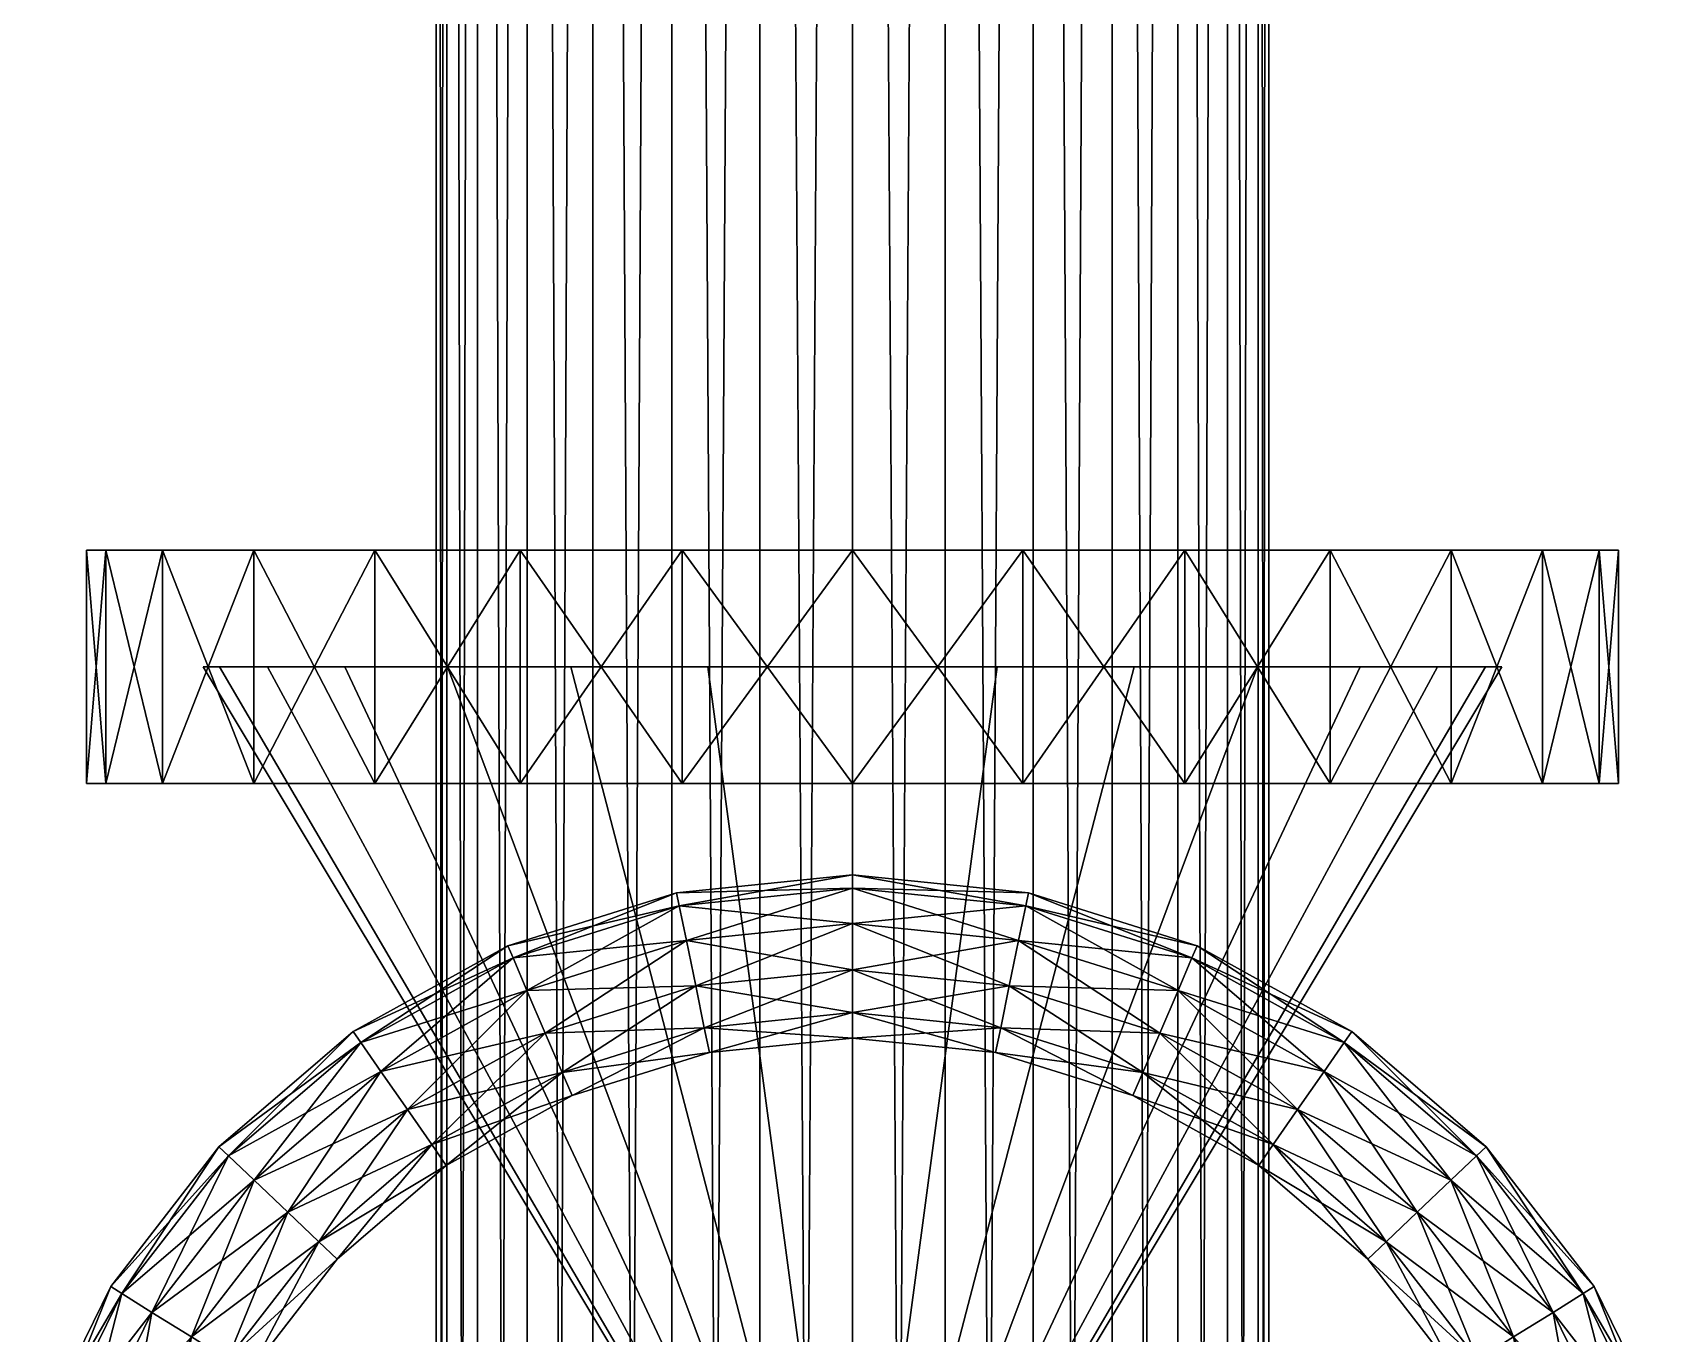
# Model space of a CAD drawing. Header units: millimetres. Extents: x 3500 to 25050, y 1500 to 19500.
# Drawn here: x 12284.3 to 12715.7, y 10109.4 to 10451.7 of the extents above; entities that cross this region are included whole.
import ezdxf

# ---------------------------------------------------------------- set-up
doc = ezdxf.new("R2010")
doc.units = ezdxf.units.MM
for name, color, linetype, true_color in [('3D-PIPE-P-1003', 7, 'Continuous', 0x1fb5a9), ('3D-VALVE', 7, 'Continuous', 0x3a4658), ('3D-VALVE-HANDWHEEL', 7, 'Continuous', 0xd93b3b)]:
    doc.layers.add(name, color=color, linetype=linetype, true_color=true_color)

msp = doc.modelspace()

# ---------------------------------------------------------------- meshes
at = {"layer": '3D-PIPE-P-1003'}
mesh = msp.add_polyface(dxfattribs=at)
corners = [(12609.55, 12000, 600), (12609.55, 8000, 600), (12606.8, 12000, 575.62), (12606.8, 8000, 575.62), (12598.7, 12000, 552.47), (12598.7, 8000, 552.47), (12585.65, 12000, 531.7), (12585.65, 8000, 531.7), (12568.3, 12000, 514.35), (12568.3, 8000, 514.35), (12547.53, 12000, 501.3), (12547.53, 8000, 501.3), (12524.38, 12000, 493.2), (12524.38, 8000, 493.2), (12500, 12000, 490.45), (12500, 8000, 490.45), (12475.62, 12000, 493.2), (12475.62, 8000, 493.2), (12452.47, 12000, 501.3), (12452.47, 8000, 501.3), (12431.7, 12000, 514.35), (12431.7, 8000, 514.35), (12414.35, 12000, 531.7), (12414.35, 8000, 531.7), (12401.3, 12000, 552.47), (12401.3, 8000, 552.47), (12393.2, 12000, 575.62), (12393.2, 8000, 575.62), (12390.45, 12000, 600), (12390.45, 8000, 600), (12393.2, 12000, 624.38), (12393.2, 8000, 624.38), (12401.3, 12000, 647.53), (12401.3, 8000, 647.53), (12414.35, 12000, 668.3), (12414.35, 8000, 668.3), (12431.7, 12000, 685.65), (12431.7, 8000, 685.65), (12452.47, 12000, 698.7), (12452.47, 8000, 698.7), (12475.62, 12000, 706.8), (12475.62, 8000, 706.8), (12500, 12000, 709.55), (12500, 8000, 709.55), (12524.38, 12000, 706.8), (12524.38, 8000, 706.8), (12547.53, 12000, 698.7), (12547.53, 8000, 698.7), (12568.3, 12000, 685.65), (12568.3, 8000, 685.65), (12585.65, 12000, 668.3), (12585.65, 8000, 668.3), (12598.7, 12000, 647.53), (12598.7, 8000, 647.53), (12606.8, 12000, 624.38), (12606.8, 8000, 624.38)]
mesh.append_faces([[corners[k] for k in face] for face in [(0, 1, 2), (1, 3, 2), (2, 3, 4), (3, 5, 4), (4, 5, 6), (5, 7, 6), (6, 7, 8), (7, 9, 8), (8, 9, 10), (9, 11, 10), (10, 11, 12), (11, 13, 12), (12, 13, 14), (13, 15, 14), (14, 15, 16), (15, 17, 16), (16, 17, 18), (17, 19, 18), (18, 19, 20), (19, 21, 20), (20, 21, 22), (21, 23, 22), (22, 23, 24), (23, 25, 24), (24, 25, 26), (25, 27, 26), (26, 27, 28), (27, 29, 28), (28, 29, 30), (29, 31, 30), (30, 31, 32), (31, 33, 32), (32, 33, 34), (33, 35, 34), (34, 35, 36), (35, 37, 36), (36, 37, 38), (37, 39, 38), (38, 39, 40), (39, 41, 40), (40, 41, 42), (41, 43, 42), (42, 43, 44), (43, 45, 44), (44, 45, 46), (45, 47, 46), (46, 47, 48), (47, 49, 48), (48, 49, 50), (49, 51, 50), (50, 51, 52), (51, 53, 52), (52, 53, 54), (53, 55, 54), (54, 55, 0), (55, 1, 0), (2, 4, 0), (4, 6, 0), (0, 6, 54), (54, 6, 52), (52, 6, 50), (50, 6, 48), (48, 6, 46), (46, 6, 44), (44, 6, 42), (42, 6, 40), (40, 6, 38), (38, 6, 36), (36, 6, 34), (34, 6, 32), (32, 6, 30), (30, 6, 28), (28, 6, 26), (26, 6, 24), (6, 8, 24), (8, 10, 24), (10, 12, 24), (12, 14, 24), (14, 16, 24), (16, 18, 24), (18, 20, 24), (22, 24, 20), (55, 53, 1), (53, 51, 1), (1, 51, 3), (3, 51, 5), (5, 51, 7), (7, 51, 9), (9, 51, 11), (11, 51, 13), (13, 51, 15), (15, 51, 17), (17, 51, 19), (19, 51, 21), (21, 51, 23), (23, 51, 25), (25, 51, 27), (27, 51, 29), (29, 51, 31), (31, 51, 33), (51, 49, 33), (49, 47, 33), (47, 45, 33), (45, 43, 33), (43, 41, 33), (41, 39, 33), (39, 37, 33), (35, 33, 37)]])
at = {"layer": '3D-VALVE'}
mesh = msp.add_polyface(dxfattribs=at)
corners = [(12461.97, 10284.83, 766.61), (12574.15, 10284.83, 446.03), (12425.85, 10284.83, 753.97), (12393.45, 10284.83, 733.61), (12366.39, 10284.83, 706.55), (12346.03, 10284.83, 674.15), (12333.39, 10284.83, 638.03), (12329.1, 10284.83, 600), (12333.39, 10284.83, 561.97), (12346.03, 10284.83, 525.85), (12366.39, 10284.83, 493.45), (12538.03, 10284.83, 433.39), (12500, 10284.83, 429.1), (12461.97, 10284.83, 433.39), (12393.45, 10284.83, 466.39), (12425.85, 10284.83, 446.03), (12500, 10315.5, 398.43), (12500, 10254.16, 398.43), (12455.15, 10315.5, 403.48), (12455.15, 10254.16, 403.48), (12412.54, 10315.5, 418.39), (12412.54, 10254.16, 418.39), (12374.32, 10315.5, 442.4), (12374.32, 10254.16, 442.4), (12342.4, 10315.5, 474.32), (12342.4, 10254.16, 474.32), (12318.39, 10315.5, 512.54), (12318.39, 10254.16, 512.54), (12303.48, 10315.5, 555.15), (12303.48, 10254.16, 555.15), (12298.43, 10315.5, 600), (12298.43, 10254.16, 600), (12303.48, 10315.5, 644.85), (12303.48, 10254.16, 644.85), (12318.39, 10315.5, 687.46), (12318.39, 10254.16, 687.46), (12342.4, 10315.5, 725.68), (12342.4, 10254.16, 725.68), (12374.32, 10315.5, 757.6), (12374.32, 10254.16, 757.6), (12412.54, 10315.5, 781.61), (12412.54, 10254.16, 781.61), (12455.15, 10315.5, 796.52), (12455.15, 10254.16, 796.52), (12500, 10315.5, 801.57), (12500, 10254.16, 801.57), (12625.68, 10315.5, 442.4), (12587.46, 10315.5, 418.39), (12544.85, 10315.5, 403.48), (12625.68, 10254.16, 757.6), (12587.46, 10254.16, 781.61), (12544.85, 10254.16, 796.52)]
mesh.append_faces([[corners[k] for k in face] for face in [(0, 1, 2), (2, 1, 3), (3, 1, 4), (4, 1, 5), (5, 1, 6), (6, 1, 7), (7, 1, 8), (8, 1, 9), (9, 1, 10), (1, 11, 10), (11, 12, 10), (12, 13, 10), (10, 13, 14), (15, 14, 13), (16, 17, 18), (17, 19, 18), (18, 19, 20), (19, 21, 20), (20, 21, 22), (21, 23, 22), (22, 23, 24), (23, 25, 24), (24, 25, 26), (25, 27, 26), (26, 27, 28), (27, 29, 28), (28, 29, 30), (29, 31, 30), (30, 31, 32), (31, 33, 32), (32, 33, 34), (33, 35, 34), (34, 35, 36), (35, 37, 36), (36, 37, 38), (37, 39, 38), (38, 39, 40), (39, 41, 40), (40, 41, 42), (41, 43, 42), (42, 43, 44), (43, 45, 44), (40, 46, 38), (38, 46, 36), (36, 46, 34), (34, 46, 32), (32, 46, 30), (30, 46, 28), (28, 46, 26), (26, 46, 24), (47, 48, 24), (48, 16, 24), (16, 18, 24), (18, 20, 24), (22, 24, 20), (33, 49, 35), (35, 49, 37), (50, 51, 37), (51, 45, 37), (45, 43, 37), (43, 41, 37), (39, 37, 41)]])
mesh = msp.add_polyface(dxfattribs=at)
corners = [(12670.9, 10284.83, 600), (12666.61, 10284.83, 561.97), (12666.61, 10284.83, 638.03), (12653.97, 10284.83, 674.15), (12653.97, 10284.83, 525.85), (12633.61, 10284.83, 706.55), (12606.55, 10284.83, 733.61), (12633.61, 10284.83, 493.45), (12606.55, 10284.83, 466.39), (12574.15, 10284.83, 446.03), (12574.15, 10284.83, 753.97), (12538.03, 10284.83, 766.61), (12500, 10284.83, 770.9), (12461.97, 10284.83, 766.61), (12701.57, 10315.5, 600), (12701.57, 10254.16, 600), (12696.52, 10315.5, 555.15), (12696.52, 10254.16, 555.15), (12681.61, 10315.5, 512.54), (12681.61, 10254.16, 512.54), (12657.6, 10315.5, 474.32), (12657.6, 10254.16, 474.32), (12625.68, 10315.5, 442.4), (12625.68, 10254.16, 442.4), (12587.46, 10315.5, 418.39), (12587.46, 10254.16, 418.39), (12544.85, 10315.5, 403.48), (12544.85, 10254.16, 403.48), (12500, 10315.5, 398.43), (12500, 10254.16, 398.43), (12500, 10315.5, 801.57), (12500, 10254.16, 801.57), (12544.85, 10315.5, 796.52), (12544.85, 10254.16, 796.52), (12587.46, 10315.5, 781.61), (12587.46, 10254.16, 781.61), (12625.68, 10315.5, 757.6), (12625.68, 10254.16, 757.6), (12657.6, 10315.5, 725.68), (12657.6, 10254.16, 725.68), (12681.61, 10315.5, 687.46), (12681.61, 10254.16, 687.46), (12696.52, 10315.5, 644.85), (12696.52, 10254.16, 644.85), (12455.15, 10315.5, 796.52), (12412.54, 10315.5, 781.61), (12342.4, 10315.5, 474.32), (12455.15, 10254.16, 403.48), (12412.54, 10254.16, 418.39), (12342.4, 10254.16, 725.68)]
mesh.append_faces([[corners[k] for k in face] for face in [(0, 1, 2), (2, 1, 3), (1, 4, 3), (3, 4, 5), (5, 4, 6), (4, 7, 6), (7, 8, 6), (8, 9, 6), (6, 9, 10), (10, 9, 11), (11, 9, 12), (12, 9, 13), (14, 15, 16), (15, 17, 16), (16, 17, 18), (17, 19, 18), (18, 19, 20), (19, 21, 20), (20, 21, 22), (21, 23, 22), (22, 23, 24), (23, 25, 24), (24, 25, 26), (25, 27, 26), (26, 27, 28), (27, 29, 28), (30, 31, 32), (31, 33, 32), (32, 33, 34), (33, 35, 34), (34, 35, 36), (35, 37, 36), (36, 37, 38), (37, 39, 38), (38, 39, 40), (39, 41, 40), (40, 41, 42), (41, 43, 42), (42, 43, 14), (43, 15, 14), (20, 22, 18), (18, 22, 16), (16, 22, 14), (14, 22, 42), (42, 22, 40), (40, 22, 38), (38, 22, 36), (36, 22, 34), (34, 22, 32), (32, 22, 30), (30, 22, 44), (44, 22, 45), (22, 24, 46), (17, 37, 19), (19, 37, 21), (21, 37, 23), (23, 37, 25), (25, 37, 27), (27, 37, 29), (29, 37, 47), (47, 37, 48), (37, 35, 49)]])
mesh = msp.add_polyface(dxfattribs=at)
corners = [(12500, 10000, 600), (12329.1, 10284.83, 600), (12333.39, 10284.83, 561.97), (12346.03, 10284.83, 525.85), (12366.39, 10284.83, 493.45), (12393.45, 10284.83, 466.39), (12425.85, 10284.83, 446.03), (12461.97, 10284.83, 433.39), (12500, 10284.83, 429.1), (12500, 10284.83, 770.9), (12461.97, 10284.83, 766.61), (12425.85, 10284.83, 753.97), (12393.45, 10284.83, 733.61), (12366.39, 10284.83, 706.55), (12346.03, 10284.83, 674.15), (12333.39, 10284.83, 638.03), (12412.54, 10254.16, 418.39), (12625.68, 10254.16, 757.6), (12374.32, 10254.16, 442.4), (12342.4, 10254.16, 474.32), (12318.39, 10254.16, 512.54), (12303.48, 10254.16, 555.15), (12298.43, 10254.16, 600), (12303.48, 10254.16, 644.85), (12500, 10065.73, 479.49), (12500, 9934.27, 479.49), (12473.19, 10065.73, 482.52), (12473.19, 9934.27, 482.52), (12447.71, 10065.73, 491.43), (12447.71, 9934.27, 491.43), (12424.87, 10065.73, 505.79), (12424.87, 9934.27, 505.79), (12405.79, 10065.73, 524.87), (12405.79, 9934.27, 524.87), (12391.43, 10065.73, 547.71), (12391.43, 9934.27, 547.71), (12382.52, 10065.73, 573.19), (12382.52, 9934.27, 573.19), (12379.5, 10065.73, 600), (12379.5, 9934.27, 600), (12382.52, 10065.73, 626.81), (12382.52, 9934.27, 626.81), (12391.43, 10065.73, 652.29), (12391.43, 9934.27, 652.29), (12405.79, 10065.73, 675.13), (12405.79, 9934.27, 675.13), (12424.87, 10065.73, 694.21), (12424.87, 9934.27, 694.21), (12447.71, 10065.73, 708.57), (12447.71, 9934.27, 708.57), (12473.19, 10065.73, 717.48), (12473.19, 9934.27, 717.48), (12500, 10065.73, 720.51), (12526.81, 10065.73, 482.52), (12471.52, 10000, 600), (12471.52, 10000, 1103.93), (12473.69, 10010.9, 600), (12473.69, 10010.9, 1103.93), (12479.86, 10020.14, 600), (12479.86, 10020.14, 1103.93), (12489.1, 10026.31, 600), (12489.1, 10026.31, 1103.93), (12500, 10028.48, 600), (12510.9, 10026.31, 600), (12473.69, 9989.1, 600), (12473.69, 9989.1, 1103.93), (12500, 10028.48, 1103.93)]
mesh.append_faces([[corners[k] for k in face] for face in [(0, 1, 2), (0, 2, 3), (0, 3, 4), (0, 4, 5), (0, 5, 6), (0, 6, 7), (0, 7, 8), (0, 9, 10), (0, 10, 11), (0, 11, 12), (0, 12, 13), (0, 13, 14), (0, 14, 15), (0, 15, 1), (16, 17, 18), (18, 17, 19), (19, 17, 20), (20, 17, 21), (21, 17, 22), (22, 17, 23), (24, 25, 26), (26, 27, 28), (28, 29, 30), (30, 31, 32), (32, 33, 34), (34, 35, 36), (36, 37, 38), (38, 39, 40), (40, 41, 42), (42, 43, 44), (44, 45, 46), (46, 47, 48), (48, 49, 50), (50, 51, 52), (50, 53, 48), (48, 53, 46), (46, 53, 44), (44, 53, 42), (42, 53, 40), (40, 53, 38), (38, 53, 36), (36, 53, 34), (34, 53, 32), (32, 53, 30), (30, 53, 28), (53, 24, 28), (26, 28, 24), (54, 55, 56), (55, 57, 56), (56, 57, 58), (57, 59, 58), (58, 59, 60), (59, 61, 60), (60, 61, 62), (60, 63, 58), (58, 63, 56), (56, 63, 54), (54, 63, 64), (57, 65, 59), (59, 65, 61), (61, 65, 66)]])
mesh = msp.add_polyface(dxfattribs=at)
corners = [(12500, 10000, 600), (12500, 10284.83, 429.1), (12538.03, 10284.83, 433.39), (12574.15, 10284.83, 446.03), (12606.55, 10284.83, 466.39), (12633.61, 10284.83, 493.45), (12653.97, 10284.83, 525.85), (12666.61, 10284.83, 561.97), (12670.9, 10284.83, 600), (12666.61, 10284.83, 638.03), (12653.97, 10284.83, 674.15), (12633.61, 10284.83, 706.55), (12606.55, 10284.83, 733.61), (12574.15, 10284.83, 753.97), (12538.03, 10284.83, 766.61), (12500, 10284.83, 770.9), (12657.6, 10254.16, 725.68), (12625.68, 10254.16, 757.6), (12681.61, 10254.16, 687.46), (12696.52, 10254.16, 644.85), (12701.57, 10254.16, 600), (12696.52, 10254.16, 555.15), (12620.5, 10065.73, 600), (12620.5, 9934.27, 600), (12617.48, 10065.73, 573.19), (12617.48, 9934.27, 573.19), (12608.57, 10065.73, 547.71), (12608.57, 9934.27, 547.71), (12594.21, 10065.73, 524.87), (12594.21, 9934.27, 524.87), (12575.13, 10065.73, 505.79), (12575.13, 9934.27, 505.79), (12552.29, 10065.73, 491.43), (12552.29, 9934.27, 491.43), (12526.81, 10065.73, 482.52), (12526.81, 9934.27, 482.52), (12500, 10065.73, 479.49), (12500, 10065.73, 720.51), (12500, 9934.27, 720.51), (12526.81, 10065.73, 717.48), (12526.81, 9934.27, 717.48), (12552.29, 10065.73, 708.57), (12552.29, 9934.27, 708.57), (12575.13, 10065.73, 694.21), (12575.13, 9934.27, 694.21), (12594.21, 10065.73, 675.13), (12594.21, 9934.27, 675.13), (12608.57, 10065.73, 652.29), (12608.57, 9934.27, 652.29), (12617.48, 10065.73, 626.81), (12617.48, 9934.27, 626.81), (12473.19, 10065.73, 717.48), (12500, 10028.48, 600), (12500, 10028.48, 1103.93), (12510.9, 10026.31, 600), (12510.9, 10026.31, 1103.93), (12520.14, 10020.14, 600), (12520.14, 10020.14, 1103.93), (12526.31, 10010.9, 600), (12526.31, 10010.9, 1103.93), (12528.48, 10000, 600), (12528.48, 10000, 1103.93), (12489.1, 10026.31, 1103.93), (12489.1, 10026.31, 600), (12520.14, 9979.86, 600), (12526.31, 9989.1, 600), (12473.69, 9989.1, 1103.93)]
mesh.append_faces([[corners[k] for k in face] for face in [(0, 1, 2), (0, 2, 3), (0, 3, 4), (0, 4, 5), (0, 5, 6), (0, 6, 7), (0, 7, 8), (0, 8, 9), (0, 9, 10), (0, 10, 11), (0, 11, 12), (0, 12, 13), (0, 13, 14), (0, 14, 15), (16, 17, 18), (18, 17, 19), (19, 17, 20), (20, 17, 21), (22, 23, 24), (24, 25, 26), (26, 27, 28), (28, 29, 30), (30, 31, 32), (32, 33, 34), (34, 35, 36), (37, 38, 39), (39, 40, 41), (41, 42, 43), (43, 44, 45), (45, 46, 47), (47, 48, 49), (49, 50, 22), (22, 24, 49), (49, 24, 47), (47, 24, 45), (45, 24, 43), (43, 24, 41), (41, 24, 39), (24, 26, 39), (26, 28, 39), (28, 30, 39), (30, 32, 39), (32, 34, 39), (39, 34, 37), (37, 34, 51), (52, 53, 54), (53, 55, 54), (54, 55, 56), (55, 57, 56), (56, 57, 58), (57, 59, 58), (58, 59, 60), (59, 61, 60), (62, 53, 52), (52, 54, 63), (54, 56, 64), (65, 56, 60), (58, 60, 56), (53, 66, 55), (55, 66, 57), (57, 66, 59)]])
at = {"layer": '3D-VALVE-HANDWHEEL'}
mesh = msp.add_polyface(dxfattribs=at)
corners = [(12409.28, 10211.41, 1103.93), (12454.39, 10221.94, 1115.78), (12453.69, 10225.35, 1103.93), (12410.65, 10208.21, 1115.78), (12456.27, 10212.8, 1123.86), (12414.33, 10199.64, 1123.86), (12458.73, 10200.83, 1125.62), (12419.15, 10188.41, 1125.62), (12460.99, 10189.83, 1120.49), (12423.58, 10178.09, 1120.49), (12462.33, 10183.29, 1110.1), (12426.21, 10171.96, 1110.1), (12462.33, 10183.29, 1097.76), (12426.21, 10171.96, 1097.76), (12460.99, 10189.83, 1087.37), (12423.58, 10178.09, 1087.37), (12458.73, 10200.83, 1082.24), (12419.15, 10188.41, 1082.24), (12456.27, 10212.8, 1084), (12414.33, 10199.64, 1084), (12454.39, 10221.94, 1092.08), (12410.65, 10208.21, 1092.08), (12500, 10226.58, 1115.78), (12500, 10230.05, 1103.93), (12500, 10217.25, 1123.86), (12500, 10205.03, 1125.62), (12500, 10193.8, 1120.49), (12500, 10187.12, 1110.1), (12500, 10187.12, 1097.76), (12500, 10193.8, 1087.37), (12500, 10205.03, 1082.24), (12500, 10217.25, 1084), (12500, 10226.58, 1092.08)]
mesh.append_faces([[corners[k] for k in face] for face in [(0, 1, 2), (0, 3, 1), (3, 4, 1), (3, 5, 4), (5, 6, 4), (5, 7, 6), (7, 8, 6), (7, 9, 8), (9, 10, 8), (9, 11, 10), (11, 12, 10), (11, 13, 12), (13, 14, 12), (13, 15, 14), (15, 16, 14), (15, 17, 16), (17, 18, 16), (17, 19, 18), (19, 20, 18), (19, 21, 20), (21, 2, 20), (2, 22, 23), (2, 1, 22), (1, 24, 22), (1, 4, 24), (4, 25, 24), (4, 6, 25), (6, 26, 25), (6, 8, 26), (8, 27, 26), (8, 10, 27), (10, 28, 27), (10, 12, 28), (12, 29, 28), (12, 14, 29), (14, 30, 29), (14, 16, 30), (16, 31, 30), (16, 18, 31), (18, 32, 31), (18, 20, 32), (20, 23, 32), (20, 2, 23)]])
mesh = msp.add_polyface(dxfattribs=at)
corners = [(12500, 10230.05, 1103.93), (12545.61, 10221.94, 1115.78), (12546.31, 10225.35, 1103.93), (12500, 10226.58, 1115.78), (12543.73, 10212.8, 1123.86), (12500, 10217.25, 1123.86), (12541.27, 10200.83, 1125.62), (12500, 10205.03, 1125.62), (12539.01, 10189.83, 1120.49), (12500, 10193.8, 1120.49), (12537.67, 10183.29, 1110.1), (12500, 10187.12, 1110.1), (12537.67, 10183.29, 1097.76), (12500, 10187.12, 1097.76), (12539.01, 10189.83, 1087.37), (12500, 10193.8, 1087.37), (12541.27, 10200.83, 1082.24), (12500, 10205.03, 1082.24), (12543.73, 10212.8, 1084), (12500, 10217.25, 1084), (12545.61, 10221.94, 1092.08), (12500, 10226.58, 1092.08), (12589.35, 10208.21, 1115.78), (12585.67, 10199.64, 1123.86), (12580.85, 10188.41, 1125.62), (12576.42, 10178.09, 1120.49), (12573.79, 10171.96, 1110.1), (12573.79, 10171.96, 1097.76), (12576.42, 10178.09, 1087.37), (12580.85, 10188.41, 1082.24), (12585.67, 10199.64, 1084), (12589.35, 10208.21, 1092.08), (12590.72, 10211.41, 1103.93)]
mesh.append_faces([[corners[k] for k in face] for face in [(0, 1, 2), (0, 3, 1), (3, 4, 1), (3, 5, 4), (5, 6, 4), (5, 7, 6), (7, 8, 6), (7, 9, 8), (9, 10, 8), (9, 11, 10), (11, 12, 10), (11, 13, 12), (13, 14, 12), (13, 15, 14), (15, 16, 14), (15, 17, 16), (17, 18, 16), (17, 19, 18), (19, 20, 18), (19, 21, 20), (21, 2, 20), (21, 0, 2), (2, 1, 22), (1, 23, 22), (1, 4, 23), (4, 24, 23), (4, 6, 24), (6, 25, 24), (6, 8, 25), (8, 26, 25), (8, 10, 26), (10, 27, 26), (10, 12, 27), (12, 28, 27), (12, 14, 28), (14, 29, 28), (14, 16, 29), (16, 30, 29), (16, 18, 30), (18, 31, 30), (18, 20, 31), (20, 32, 31), (20, 2, 32)]])
mesh = msp.add_polyface(dxfattribs=at)
corners = [(12304.77, 10121.69, 1103.93), (12335.78, 10156.1, 1115.78), (12333.26, 10158.5, 1103.93), (12307.72, 10119.85, 1092.08), (12335.78, 10156.1, 1092.08), (12370.56, 10185.97, 1115.78), (12368.58, 10188.82, 1103.93), (12375.89, 10178.31, 1123.86), (12342.54, 10149.68, 1123.86), (12382.88, 10168.28, 1125.62), (12351.4, 10141.26, 1125.62), (12389.29, 10159.06, 1120.49), (12359.54, 10133.52, 1120.49), (12393.1, 10153.58, 1110.1), (12364.38, 10128.92, 1110.1), (12393.1, 10153.58, 1097.76), (12364.38, 10128.92, 1097.76), (12389.29, 10159.06, 1087.37), (12359.54, 10133.52, 1087.37), (12382.88, 10168.28, 1082.24), (12351.4, 10141.26, 1082.24), (12375.89, 10178.31, 1084), (12342.54, 10149.68, 1084), (12370.56, 10185.97, 1092.08), (12410.65, 10208.21, 1115.78), (12409.28, 10211.41, 1103.93), (12414.33, 10199.64, 1123.86), (12419.15, 10188.41, 1125.62), (12423.58, 10178.09, 1120.49), (12426.21, 10171.96, 1110.1), (12426.21, 10171.96, 1097.76), (12423.58, 10178.09, 1087.37), (12419.15, 10188.41, 1082.24), (12414.33, 10199.64, 1084), (12410.65, 10208.21, 1092.08), (12453.69, 10225.35, 1103.93)]
mesh.append_faces([[corners[k] for k in face] for face in [(0, 1, 2), (3, 2, 4), (2, 5, 6), (2, 1, 5), (1, 7, 5), (1, 8, 7), (8, 9, 7), (8, 10, 9), (10, 11, 9), (12, 13, 11), (14, 15, 13), (16, 17, 15), (18, 19, 17), (18, 20, 19), (20, 21, 19), (20, 22, 21), (22, 23, 21), (22, 4, 23), (4, 6, 23), (4, 2, 6), (6, 24, 25), (6, 5, 24), (5, 26, 24), (5, 7, 26), (7, 27, 26), (7, 9, 27), (9, 28, 27), (9, 11, 28), (11, 29, 28), (11, 13, 29), (13, 30, 29), (13, 15, 30), (15, 31, 30), (15, 17, 31), (17, 32, 31), (17, 19, 32), (19, 33, 32), (19, 21, 33), (21, 34, 33), (21, 23, 34), (23, 25, 34), (23, 6, 25), (34, 25, 35)]])
mesh = msp.add_polyface(dxfattribs=at)
corners = [(12546.31, 10225.35, 1103.93), (12589.35, 10208.21, 1115.78), (12590.72, 10211.41, 1103.93), (12629.44, 10185.97, 1115.78), (12631.42, 10188.82, 1103.93), (12624.11, 10178.31, 1123.86), (12585.67, 10199.64, 1123.86), (12617.12, 10168.28, 1125.62), (12580.85, 10188.41, 1125.62), (12610.71, 10159.06, 1120.49), (12576.42, 10178.09, 1120.49), (12606.9, 10153.58, 1110.1), (12573.79, 10171.96, 1110.1), (12606.9, 10153.58, 1097.76), (12573.79, 10171.96, 1097.76), (12610.71, 10159.06, 1087.37), (12576.42, 10178.09, 1087.37), (12617.12, 10168.28, 1082.24), (12580.85, 10188.41, 1082.24), (12624.11, 10178.31, 1084), (12585.67, 10199.64, 1084), (12629.44, 10185.97, 1092.08), (12589.35, 10208.21, 1092.08), (12664.22, 10156.1, 1115.78), (12666.74, 10158.5, 1103.93), (12657.46, 10149.68, 1123.86), (12648.6, 10141.26, 1125.62), (12640.46, 10133.52, 1120.49), (12635.62, 10128.92, 1110.1), (12635.62, 10128.92, 1097.76), (12640.46, 10133.52, 1087.37), (12648.6, 10141.26, 1082.24), (12657.46, 10149.68, 1084), (12664.22, 10156.1, 1092.08), (12692.28, 10119.85, 1115.78), (12695.23, 10121.69, 1103.93)]
mesh.append_faces([[corners[k] for k in face] for face in [(0, 1, 2), (2, 3, 4), (2, 1, 3), (1, 5, 3), (1, 6, 5), (6, 7, 5), (6, 8, 7), (8, 9, 7), (8, 10, 9), (10, 11, 9), (10, 12, 11), (12, 13, 11), (12, 14, 13), (14, 15, 13), (14, 16, 15), (16, 17, 15), (16, 18, 17), (18, 19, 17), (18, 20, 19), (20, 21, 19), (20, 22, 21), (22, 4, 21), (22, 2, 4), (4, 23, 24), (4, 3, 23), (3, 25, 23), (3, 5, 25), (5, 26, 25), (5, 7, 26), (7, 27, 26), (7, 9, 27), (9, 11, 28), (11, 13, 29), (13, 15, 30), (15, 17, 31), (17, 32, 31), (17, 19, 32), (19, 33, 32), (19, 21, 33), (21, 24, 33), (21, 4, 24), (24, 23, 34), (33, 24, 35)]])
mesh = msp.add_polyface(dxfattribs=at)
corners = [(12284.27, 10079.9, 1103.93), (12307.72, 10119.85, 1115.78), (12304.77, 10121.69, 1103.93), (12287.53, 10078.69, 1115.78), (12315.63, 10114.92, 1123.86), (12296.28, 10075.45, 1123.86), (12326, 10108.45, 1125.62), (12307.74, 10071.21, 1125.62), (12335.54, 10102.51, 1120.49), (12318.27, 10067.31, 1120.49), (12341.2, 10098.98, 1110.1), (12324.53, 10064.99, 1110.1), (12341.2, 10098.98, 1097.76), (12324.53, 10064.99, 1097.76), (12335.54, 10102.51, 1087.37), (12318.27, 10067.31, 1087.37), (12326, 10108.45, 1082.24), (12307.74, 10071.21, 1082.24), (12315.63, 10114.92, 1084), (12296.28, 10075.45, 1084), (12307.72, 10119.85, 1092.08), (12287.53, 10078.69, 1092.08), (12335.78, 10156.1, 1115.78), (12342.54, 10149.68, 1123.86), (12351.4, 10141.26, 1125.62), (12359.54, 10133.52, 1120.49), (12364.38, 10128.92, 1110.1), (12364.38, 10128.92, 1097.76), (12359.54, 10133.52, 1087.37), (12351.4, 10141.26, 1082.24), (12342.54, 10149.68, 1084), (12335.78, 10156.1, 1092.08), (12333.26, 10158.5, 1103.93), (12389.29, 10159.06, 1120.49), (12393.1, 10153.58, 1110.1), (12393.1, 10153.58, 1097.76), (12389.29, 10159.06, 1087.37)]
mesh.append_faces([[corners[k] for k in face] for face in [(0, 1, 2), (0, 3, 1), (3, 4, 1), (3, 5, 4), (5, 6, 4), (5, 7, 6), (7, 8, 6), (7, 9, 8), (9, 10, 8), (11, 12, 10), (13, 14, 12), (15, 16, 14), (15, 17, 16), (17, 18, 16), (17, 19, 18), (19, 20, 18), (19, 21, 20), (21, 2, 20), (21, 0, 2), (2, 1, 22), (1, 23, 22), (1, 4, 23), (4, 24, 23), (4, 6, 24), (6, 25, 24), (6, 8, 25), (8, 26, 25), (8, 10, 26), (10, 27, 26), (10, 12, 27), (12, 28, 27), (12, 14, 28), (14, 29, 28), (14, 16, 29), (16, 30, 29), (16, 18, 30), (18, 31, 30), (18, 20, 31), (20, 2, 32), (24, 25, 33), (25, 26, 34), (26, 27, 35), (27, 28, 36)]])
mesh = msp.add_polyface(dxfattribs=at)
corners = [(12610.71, 10159.06, 1120.49), (12635.62, 10128.92, 1110.1), (12640.46, 10133.52, 1120.49), (12606.9, 10153.58, 1110.1), (12635.62, 10128.92, 1097.76), (12606.9, 10153.58, 1097.76), (12640.46, 10133.52, 1087.37), (12610.71, 10159.06, 1087.37), (12648.6, 10141.26, 1082.24), (12666.74, 10158.5, 1103.93), (12692.28, 10119.85, 1115.78), (12695.23, 10121.69, 1103.93), (12664.22, 10156.1, 1115.78), (12684.37, 10114.92, 1123.86), (12657.46, 10149.68, 1123.86), (12674, 10108.45, 1125.62), (12648.6, 10141.26, 1125.62), (12664.46, 10102.51, 1120.49), (12658.8, 10098.98, 1110.1), (12658.8, 10098.98, 1097.76), (12664.46, 10102.51, 1087.37), (12674, 10108.45, 1082.24), (12684.37, 10114.92, 1084), (12657.46, 10149.68, 1084), (12692.28, 10119.85, 1092.08), (12664.22, 10156.1, 1092.08), (12712.47, 10078.69, 1115.78), (12715.73, 10079.9, 1103.93), (12703.72, 10075.45, 1123.86), (12692.26, 10071.21, 1125.62), (12681.73, 10067.31, 1120.49), (12675.47, 10064.99, 1110.1), (12675.47, 10064.99, 1097.76), (12681.73, 10067.31, 1087.37), (12692.26, 10071.21, 1082.24), (12703.72, 10075.45, 1084), (12712.47, 10078.69, 1092.08)]
mesh.append_faces([[corners[k] for k in face] for face in [(0, 1, 2), (3, 4, 1), (5, 6, 4), (7, 8, 6), (9, 10, 11), (12, 13, 10), (12, 14, 13), (14, 15, 13), (14, 16, 15), (16, 17, 15), (16, 2, 17), (2, 18, 17), (2, 1, 18), (1, 19, 18), (1, 4, 19), (4, 20, 19), (4, 6, 20), (6, 21, 20), (6, 8, 21), (8, 22, 21), (8, 23, 22), (23, 24, 22), (23, 25, 24), (25, 11, 24), (11, 26, 27), (11, 10, 26), (10, 28, 26), (10, 13, 28), (13, 29, 28), (13, 15, 29), (15, 30, 29), (15, 17, 30), (17, 18, 31), (18, 19, 32), (19, 20, 33), (20, 34, 33), (20, 21, 34), (21, 35, 34), (21, 22, 35), (22, 36, 35), (22, 24, 36), (24, 27, 36), (24, 11, 27)]])

doc.saveas('drawing.dxf')
